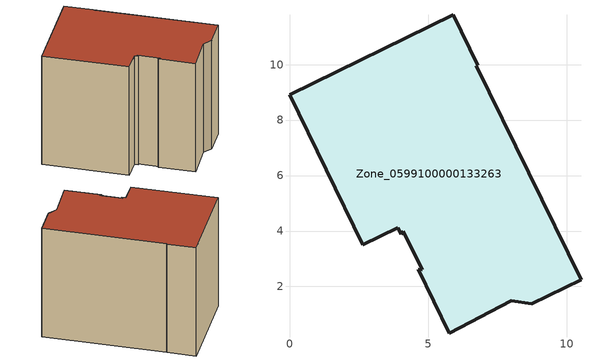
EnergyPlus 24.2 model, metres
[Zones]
Zone_0599100000133263
 floor ground (C_G): 4.1,4 4.03,3.88 3.91,4.13 2.64,3.51 0,8.92 5.9,11.8 6.79,9.98 6.74,9.96 10.51,2.24 8.74,1.38 8,1.49 5.77,0.31 4.64,2.63 4.78,2.6 z0
 wall outside (C_F): 8.74,1.38 10.51,2.24 6.74,9.96 6.79,9.98 5.9,11.8 0,8.92 2.64,3.51 3.91,4.13 4.03,3.88 4.1,4 4.78,2.6 4.64,2.63 5.77,0.31 8,1.49 8.74,1.38 z0:8.48
 roof outside (C_R): 8,1.49 8.74,1.38 10.51,2.24 6.74,9.96 6.79,9.98 5.9,11.8 0,8.92 2.64,3.51 3.91,4.13 4.03,3.88 4.1,4 4.78,2.6 4.64,2.63 5.77,0.31 z8.48
[BUILDING]
Pand.0599100000133263: North Axis=0; Terrain=City; Loads Convergence Tolerance Value=0.04; Temperature Convergence Tolerance Value=0.4; Solar Distribution=FullExterior; Maximum Number of Warmup Days=25; Minimum Number of Warmup Days=1
[Site:Location]
Rotterdam.The.Hague.AP_ZH_NLD Design_Conditions: Latitude=51.96; Longitude=4.45; Time Zone=1; Elevation=-4.5
[SITE:GROUNDTEMPERATURE:BUILDINGSURFACE]
18, 18, 18, 18, 18, 18, 18, 18, 18, 18, 18, 18
[MATERIAL] Thermal Absorptance=0.9; Solar Absorptance=0.7; Visible Absorptance=0.7
Name | Roughness | Thickness | Conductivity | Density | Specific Heat
G.TC.1946-1964 | MediumSmooth | 0.15 | 1 | 540 | 1210
F.TC.1946-1964 | Rough | 0.3 | 0.857143 | 1920 | 840
R.TC.1946-1964 | MediumRough | 0.2 | 0.235294 | 1500 | 1000
[CONSTRUCTION]
C_G: G.TC.1946-1964
C_F: F.TC.1946-1964
C_R: R.TC.1946-1964
[ZONE]
Zone_0599100000133263: Type=1; Multiplier=1; Ceiling Height=Autocalculate; Volume=Autocalculate; Floor Area=autocalculate; Part of Total Floor Area=Yes
[ZONEINFILTRATION:DESIGNFLOWRATE]
Infil_Zone_0599100000133263: Zone or ZoneList or Space or SpaceList=Zone_0599100000133263; Schedule=AlwaysOn; Design Flow Rate Calculation Method=Flow/Area; Flow Rate per Floor Area=0.003; Constant Term Coefficient=1; Temperature Term Coefficient=0; Velocity Term Coefficient=0; Velocity Squared Term Coefficient=0
[HVACTEMPLATE:ZONE:IDEALLOADSAIRSYSTEM]
Zone_0599100000133263: Maximum Heating Supply Air Temperature=50; Minimum Cooling Supply Air Temperature=13; Maximum Heating Supply Air Humidity Ratio=0.0156; Minimum Cooling Supply Air Humidity Ratio=0.0077; Heating Limit=NoLimit; Cooling Limit=NoLimit; Dehumidification Control Type=ConstantSensibleHeatRatio; Cooling Sensible Heat Ratio=0.7; Dehumidification Setpoint=60; Humidification Control Type=None; Humidification Setpoint=30; Outdoor Air Method=None; Outdoor Air Flow Rate per Person=0.00944; Outdoor Air Flow Rate per Zone Floor Area=0; Outdoor Air Flow Rate per Zone=0; Demand Controlled Ventilation Type=None; Outdoor Air Economizer Type=NoEconomizer; Heat Recovery Type=None; Sensible Heat Recovery Effectiveness=0.7; Latent Heat Recovery Effectiveness=0.65
[ZONECONTROL:THERMOSTAT]
ThermostatControl_Zone_0599100000133263: Zone or ZoneList=Zone_0599100000133263; Control Type Schedule=DualSetpointControlType; Control 1=Thermostat_Zone_0599100000133263; Temperature Difference Between Cutout And Setpoint=0
[THERMOSTATSETPOINT:DUALSETPOINT]
Thermostat_Zone_0599100000133263: Heating Setpoint Temperature Schedule=HeatingSetpoint_Zone_0599100000133263; Cooling Setpoint Temperature Schedule=CoolingSetpoint_Zone_0599100000133263
[SCHEDULE:COMPACT]
HeatingSetpoint_Zone_0599100000133263: Through: 12/31, For: AllDays, Until: 24:00, 21
CoolingSetpoint_Zone_0599100000133263: Through: 12/31, For: AllDays, Until: 24:00, 24
DualSetpointControlType: Through: 12/31, For: AllDays, Until: 24:00, 4
AlwaysOn: Through: 12/31, For: AllDays, Until: 24:00, 1
